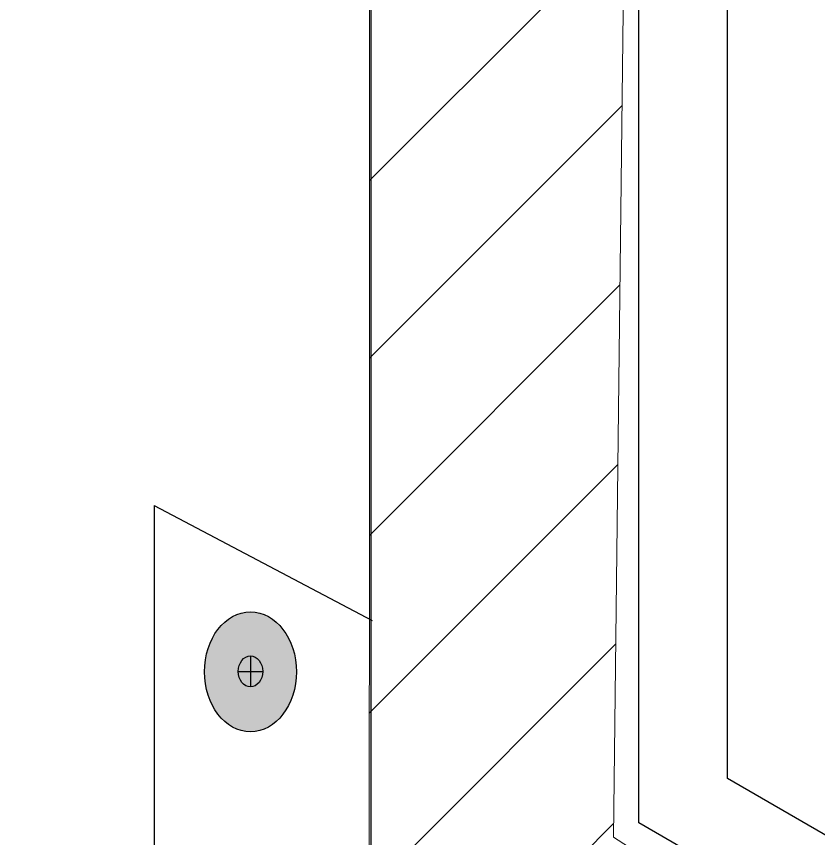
# Model space of a CAD drawing. Extents: x -1140 to 5605, y -816 to 2382.
# Drawn here: x 4287.1 to 4351, y 119.1 to 184.7 of the extents above; entities that cross this region are included whole.
import ezdxf

# ---------------------------------------------------------------- set-up
doc = ezdxf.new("R2010")
doc.units = 0
doc.header["$MEASUREMENT"] = 0
doc.linetypes.add('AI-Linetype-31', pattern=[86.381111, 43.190556, -8.638111, 8.638111, -8.638111, 8.638111, -8.638111])
for name, color, linetype, lineweight in [('G-ANNO-TTLB', 7, 'Continuous', 0), ('LOGOS', 7, 'Continuous', 0), ('TYVEK', 7, 'Continuous', 0), ('wall scratch', 7, 'Continuous', 0)]:
    doc.layers.add(name, color=color, linetype=linetype, lineweight=lineweight)

# ---------------------------------------------------------------- blocks, each defined once
blk = doc.blocks.new('Block_145')
at = {"layer": 'TYVEK', "color": 33, "lineweight": 25, "true_color": 0xcc9966}
for points in [[(4356.829, 130.912)], [(4344.912, 124.095)]]:
    blk.add_lwpolyline(points, dxfattribs=at)
blk = doc.blocks.new('Block_149')
at = {"layer": 'TYVEK', "color": 2, "lineweight": 25, "true_color": 0xffff00}
for points in [[(4344.912, 124.095)], [(4340.103, 121.312)]]:
    blk.add_lwpolyline(points, dxfattribs=at)
blk = doc.blocks.new('Block_150')
at = {"layer": 'TYVEK', "color": 4, "lineweight": 25, "true_color": 0x00ffff}
blk.add_lwpolyline([(4295.431, 140.597)], dxfattribs=at)

msp = doc.modelspace()

# ---------------------------------------------------------------- hatches: boundary and pattern name
at = {"layer": 'G-ANNO-TTLB', "true_color": 0xff00ff, "transparency": 33554687}
h = msp.add_hatch(color=6, dxfattribs=at)
edge = h.paths.add_edge_path()
edge.add_spline(control_points=[(5285.56, -733.232), (5285.56, -733.232), (2356.042, -733.232), (2356.042, -733.232), (2356.042, -733.232), (2356.042, 1723.768), (2356.042, 1723.768), (2356.042, 1723.768), (5285.56, 1723.768), (5285.56, 1723.768), (5285.56, 1723.768), (5285.56, -733.232), (5285.56, -733.232)], knot_values=[0, 0, 0, 0, 1, 1, 1, 2, 2, 2, 3, 3, 3, 4, 4, 4, 4], degree=3, periodic=0)
edge = h.paths.add_edge_path()
edge.add_spline(control_points=[(2365.042, 1714.768), (2365.042, 1714.768), (2365.042, -724.232), (2365.042, -724.232), (2365.042, -724.232), (5276.56, -724.232), (5276.56, -724.232), (5276.56, -724.232), (5276.56, 1714.768), (5276.56, 1714.768), (5276.56, 1714.768), (2365.042, 1714.768), (2365.042, 1714.768)], knot_values=[0, 0, 0, 0, 1, 1, 1, 2, 2, 2, 3, 3, 3, 4, 4, 4, 4], degree=3, periodic=0)
edge.add_line((2365.042, 1714.768), (2365.042, 1714.768))
at = {"layer": 'LOGOS', "true_color": 0x000000, "transparency": 33554687}
h = msp.add_hatch(dxfattribs=at)
h.set_pattern_fill('_U', color=18, scale=10, angle=44.99999, style=2, pattern_type=0)
h.set_pattern_definition([(45, (0, 0), (-7.071067, 7.07107), [])])
h.paths.add_polyline_path([(4340.461, 81.956), (4315.205, 95.927), (4315.278, 308.579), (4340.785, 294.146), (4340.522, 294.046), (4336.719, 291.769), (4334.689, 119.251), (4340.007, 115.822)])
at = {"layer": 'TYVEK', "true_color": 0x003b71, "transparency": 33554687}
h = msp.add_hatch(color=156, dxfattribs=at)
h.dxf.hatch_style = 2
edge = h.paths.add_edge_path()
edge.add_ellipse((4305.743, 132.436), major_axis=(0, 4.781), ratio=0.766948, start_angle=0, end_angle=360)

# ---------------------------------------------------------------- linework, layer by layer
at = {"layer": 'G-ANNO-TTLB'}
for points in [[(5285.56, -733.232), (5285.56, -733.232), (2356.042, -733.232), (2356.042, -733.232), (2356.042, -733.232), (2356.042, 1723.768), (2356.042, 1723.768), (2356.042, 1723.768), (5285.56, 1723.768), (5285.56, 1723.768), (5285.56, 1723.768), (5285.56, -733.232), (5285.56, -733.232)], [(2365.042, 1714.768), (2365.042, 1714.768), (2365.042, -724.232), (2365.042, -724.232), (2365.042, -724.232), (5276.56, -724.232), (5276.56, -724.232), (5276.56, -724.232), (5276.56, 1714.768), (5276.56, 1714.768), (5276.56, 1714.768), (2365.042, 1714.768), (2365.042, 1714.768)]]:
    msp.add_open_spline(points, degree=3, knots=[0, 0, 0, 0, 1, 1, 1, 2, 2, 2, 3, 3, 3, 4, 4, 4, 4], dxfattribs=at)
at = {"layer": 'LOGOS'}
msp.add_lwpolyline([(4340.461, 81.956), (4315.205, 95.927), (4315.278, 308.579), (4340.785, 294.146), (4340.522, 294.046), (4336.719, 291.769), (4334.689, 119.251), (4340.007, 115.822)], close=True, dxfattribs=at)
at = {"layer": 'TYVEK', "color": 243, "lineweight": 25, "true_color": 0xcc667f}
msp.add_line((4315.372, 96.041), (4315.373, 308.469), dxfattribs=at)
at = {"layer": 'TYVEK', "color": 3, "lineweight": 25, "true_color": 0x00ff00}
for p, q in [((4336.703, 120.407), (4336.703, 291.846)), ((4419.308, 72.621), (4336.703, 120.407))]:
    msp.add_line(p, q, dxfattribs=at)
at = {"layer": 'TYVEK', "color": 4, "lineweight": 25, "true_color": 0x00ffff}
for q in [(4315.441, 136.523), (4298.077, 87.037)]:
    msp.add_line((4298.077, 145.701), q, dxfattribs=at)
at = {"layer": 'TYVEK', "color": 18, "lineweight": 25, "true_color": 0x080808}
for p, q in [((4305.743, 133.699), (4305.743, 131.232)), ((4304.769, 132.466), (4306.716, 132.466))]:
    msp.add_line(p, q, dxfattribs=at)
at = {"layer": 'TYVEK', "color": 3, "lineweight": 25, "true_color": 0x00ff00}
msp.add_lwpolyline([(4343.769, 123.943), (4343.769, 280.135), (4412.241, 240.525), (4412.241, 84.333), (4343.769, 123.943)], dxfattribs=at)
at = {"layer": 'TYVEK', "color": 2, "lineweight": 25, "true_color": 0xffff00}
msp.add_lwpolyline([(4340.985, 122.078)], dxfattribs=at)
at = {"layer": 'TYVEK', "color": 18, "lineweight": 25, "true_color": 0x000000}
msp.add_ellipse((4305.743, 132.436), major_axis=(0, 4.781), ratio=0.766948, dxfattribs=at)
at = {"layer": 'TYVEK', "color": 18, "lineweight": 25, "true_color": 0x080808}
msp.add_ellipse((4305.743, 132.466), major_axis=(0, 1.234), ratio=0.788846, dxfattribs=at)
at = {"layer": 'wall scratch', "color": 252, "linetype": 'AI-Linetype-31', "lineweight": 25, "true_color": 0x848484}
msp.add_lwpolyline([(4339.991, 122.298)], dxfattribs=at)

# ---------------------------------------------------------------- block references
at = {"layer": 'TYVEK'}
for name in ['Block_150', 'Block_145', 'Block_149']:
    msp.add_blockref(name, (0, 0), dxfattribs=at)

doc.saveas('drawing.dxf')
